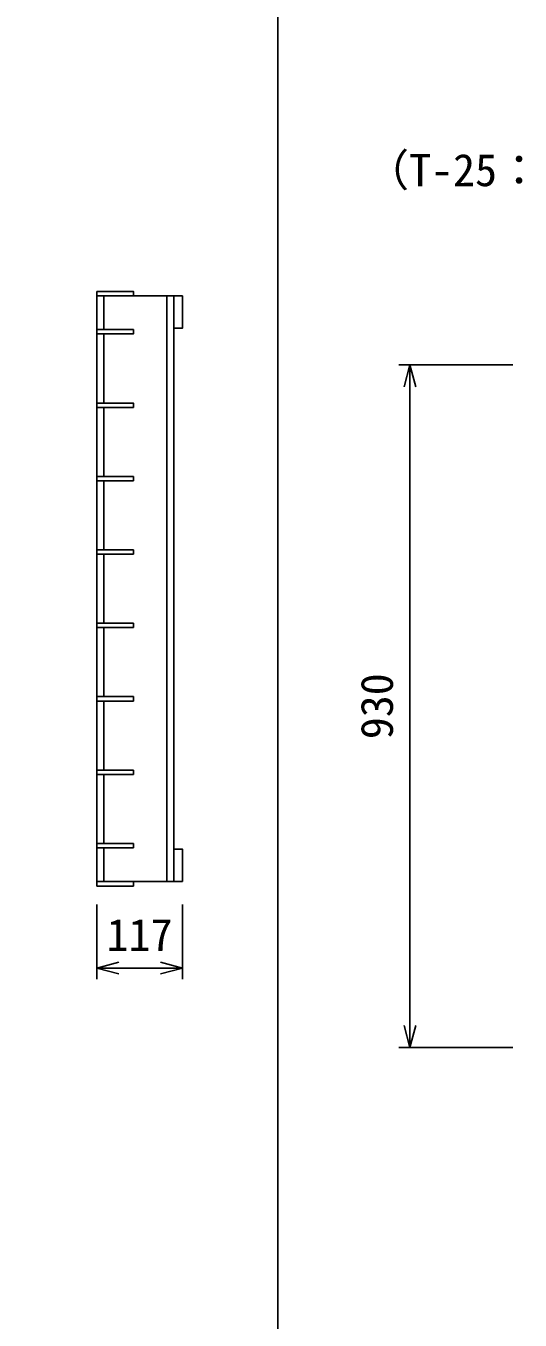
# Model space of a CAD drawing. Units: millimetres, scale not verified. Extents: x -33600 to 33600, y -11880 to 11880.
# Drawn here: x -15094 to -14421, y -8160 to -6397 of the extents above; entities that cross this region are included whole.
import ezdxf
from ezdxf.enums import TextEntityAlignment as Align

# ---------------------------------------------------------------- set-up
doc = ezdxf.new("R2010")
doc.units = ezdxf.units.MM
doc.header["$LTSCALE"] = 40
for name, color, linetype, lineweight in [('0-0_DIM', 7, 'Continuous', 25), ('0-2_HATCH', 6, 'Continuous', 25), ('0-6_TXT', 7, 'Continuous', 25)]:
    doc.layers.add(name, color=color, linetype=linetype, lineweight=lineweight)
doc.styles.add('ＭＳ ゴシック', font='')
doc.styles.get('ＭＳ ゴシック').set_extended_font_data('MS Gothic')

msp = doc.modelspace()

# ---------------------------------------------------------------- linework, layer by layer
at = {"layer": '0-0_DIM'}
for p, q in [((-14430.84, -6859), (-14585.84, -6859)), ((-14570.84, -6859), (-14570.84, -7789)), ((-14997.5, -7594.22), (-14997.5, -7695.81)), ((-14880.5, -7594.22), (-14880.5, -7695.81)), ((-14880.5, -7680.81), (-14997.5, -7680.81)), ((-14430.84, -7789), (-14585.84, -7789))]:
    msp.add_line(p, q, dxfattribs=at)
for points in [[(-14578.88, -6889), (-14570.84, -6859), (-14562.8, -6889)], [(-14967.5, -7688.85), (-14997.5, -7680.81), (-14967.5, -7672.77)], [(-14910.5, -7672.77), (-14880.5, -7680.81), (-14910.5, -7688.85)], [(-14562.8, -7759), (-14570.84, -7789), (-14578.88, -7759)]]:
    msp.add_lwpolyline(points, dxfattribs=at)
at = {"layer": '0-2_HATCH'}
for p, q in [((-14997.5, -7569), (-14997.5, -6759)), ((-14997.5, -6765), (-14892.5, -6765)), ((-14988, -6765), (-14988, -6811)), ((-14902, -7563), (-14902, -6765)), ((-14892.5, -7563), (-14892.5, -6765)), ((-14892.5, -6765), (-14892.5, -6809)), ((-14880.5, -6765), (-14892.5, -6765)), ((-14988, -6911), (-14988, -6817)), ((-14988, -7011), (-14988, -6917)), ((-14947.5, -7011), (-14997.5, -7011)), ((-14997.5, -7017), (-14947.5, -7017)), ((-14988, -7111), (-14988, -7017)), ((-14947.5, -7017), (-14947.5, -7011)), ((-14947.5, -7111), (-14997.5, -7111)), ((-14997.5, -7117), (-14947.5, -7117)), ((-14988, -7211), (-14988, -7117)), ((-14947.5, -7117), (-14947.5, -7111)), ((-14947.5, -7211), (-14997.5, -7211)), ((-14947.5, -7217), (-14947.5, -7211)), ((-14997.5, -7217), (-14947.5, -7217)), ((-14988, -7311), (-14988, -7217)), ((-14988, -7411), (-14988, -7317)), ((-14947.5, -7411), (-14997.5, -7411)), ((-14997.5, -7417), (-14947.5, -7417)), ((-14988, -7511), (-14988, -7417)), ((-14947.5, -7417), (-14947.5, -7411)), ((-14947.5, -7511), (-14997.5, -7511)), ((-14997.5, -7517), (-14947.5, -7517)), ((-14988, -7563), (-14988, -7517)), ((-14947.5, -7517), (-14947.5, -7511)), ((-14892.5, -7563), (-14892.5, -7519)), ((-14997.5, -7563), (-14892.5, -7563)), ((-14880.5, -7563), (-14892.5, -7563))]:
    msp.add_line(p, q, dxfattribs=at)
for points in [[(-14947.5, -6765), (-14947.5, -6759), (-14997.5, -6759)], [(-14880.5, -6765), (-14880.5, -6809), (-14892.5, -6809)], [(-14997.5, -6817), (-14947.5, -6817), (-14947.5, -6811), (-14997.5, -6811)], [(-14997.5, -6917), (-14947.5, -6917), (-14947.5, -6911), (-14997.5, -6911)], [(-14997.5, -7317), (-14947.5, -7317), (-14947.5, -7311), (-14997.5, -7311)], [(-14880.5, -7563), (-14880.5, -7519), (-14892.5, -7519)], [(-14947.5, -7563), (-14947.5, -7569), (-14997.5, -7569)]]:
    msp.add_lwpolyline(points, dxfattribs=at)
at = {"layer": '0-6_TXT'}
for points in [[(-16551.01, -8234.13), (-14751.01, -8234.13), (-14751.01, -4634.13), (-16551.01, -4634.13)], [(-14751.01, -8234.13), (-12951.01, -8234.13), (-12951.01, -4634.13), (-14751.01, -4634.13)]]:
    msp.add_lwpolyline(points, close=True, dxfattribs=at)

# ---------------------------------------------------------------- texts
at = {"layer": '0-0_DIM', "style": 'ＭＳ ゴシック'}
for s, p in [('（T-25：細目）', (-14631.98, -6628.82)), ('117', (-14984, -7670.81))]:
    msp.add_text(s, height=43.99, dxfattribs=at).set_placement(p, align=Align.BOTTOM_LEFT)
msp.add_text('930', height=43.99, rotation=90, dxfattribs=at).set_placement((-14580.84, -7369), align=Align.BOTTOM_LEFT)

doc.saveas('drawing.dxf')
